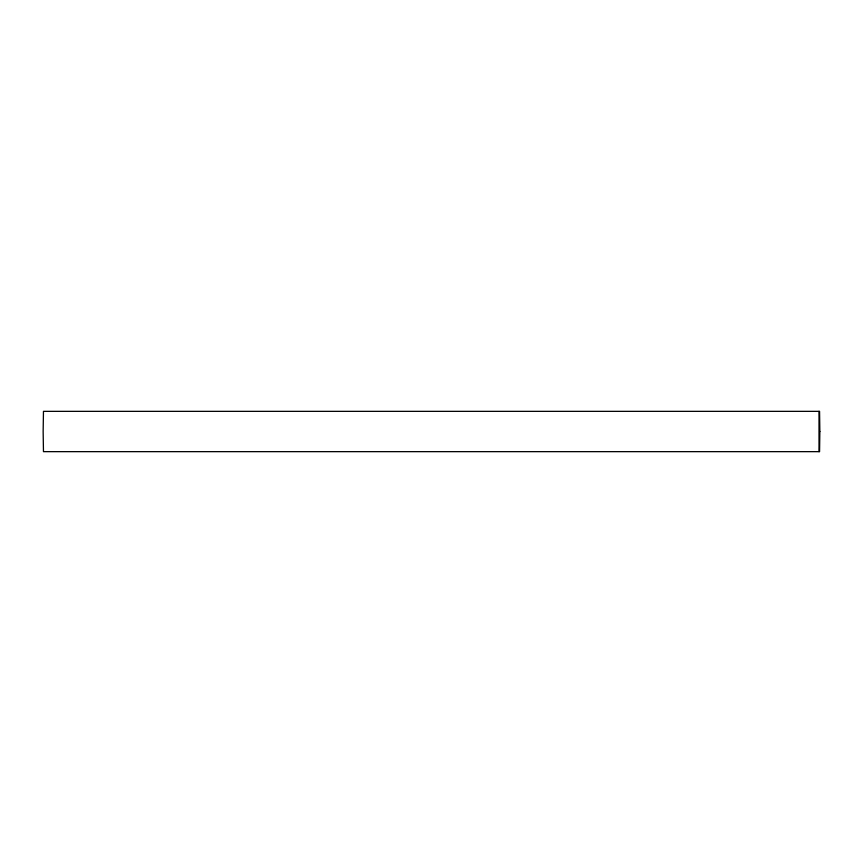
<?xml version="1.0" encoding="UTF-8"?>
<svg xmlns="http://www.w3.org/2000/svg" width="863" height="863" viewBox="0 0 863 863"><rect width="100%" height="100%" fill="white"/><g stroke="black" fill="none" stroke-linecap="round" stroke-linejoin="round"><path stroke-width="1.29" d="M819.009 411.349L819.009 451.651M819.85 431.5L819.57 451.651L43.463 451.651L43.15 431.5L43.463 411.349L819.57 411.349L819.85 431.5"/></g></svg>
